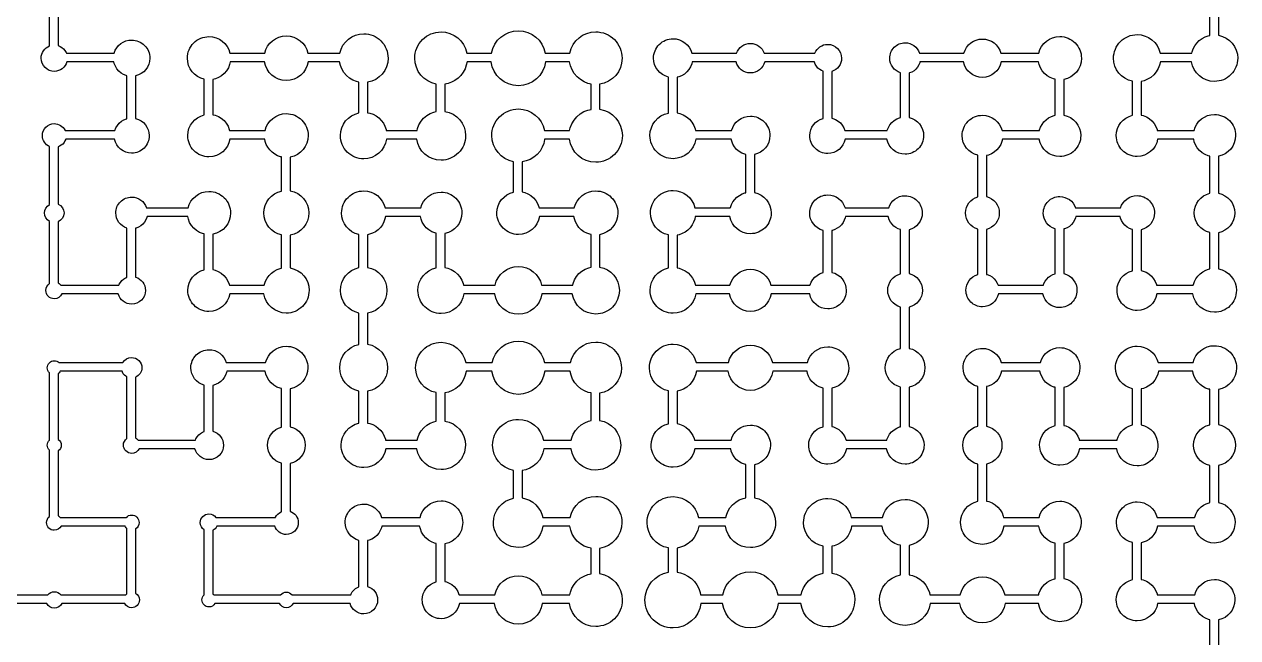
# Model space of a CAD drawing. Extents: x 0.02 to 7.98, y 0.02 to 7.98.
# Drawn here: x 2.015 to 3.976, y 2 to 2.991 of the extents above; entities that cross this region are included whole.
import ezdxf

# ---------------------------------------------------------------- set-up
doc = ezdxf.new("R2010")
doc.units = 0
doc.layers.add('PYDXF', color=18, linetype='CONTINUOUS')

msp = doc.modelspace()

# ---------------------------------------------------------------- linework, layer by layer
at = {"layer": 'PYDXF'}
for points in [[(1.9489, 2.0695), (2.0528, 2.0695, -0.22812), (2.0631, 2.0745, -0.22812), (2.0735, 2.0695), (2.1788, 2.0695), (2.1793, 2.0701), (2.1805, 2.0711), (2.1805, 2.1768), (2.1795, 2.1777), (2.1782, 2.1792), (2.1775, 2.1805), (2.0742, 2.1805, -0.280581), (2.0631, 2.1737, -0.414214), (2.0506, 2.1862, -0.232948), (2.0555, 2.1961), (2.0555, 2.3029, -0.210026), (2.0518, 2.3112, -0.210026), (2.0555, 2.3195), (2.0555, 2.4279, -0.210026), (2.0518, 2.4362, -0.414214), (2.0631, 2.4475, -0.188998), (2.0708, 2.4445), (2.1738, 2.4445, -0.26785), (2.1881, 2.4528, -0.414214), (2.2047, 2.4362, -0.302206), (2.1945, 2.421), (2.1945, 2.3228), (2.1958, 2.322), (2.1975, 2.3206), (2.1985, 2.3195), (2.2913, 2.3195), (2.2921, 2.3216), (2.294, 2.3249), (2.2965, 2.3278), (2.2995, 2.3303), (2.3028, 2.3323), (2.3055, 2.3333), (2.3055, 2.4081, -0.338868), (2.2839, 2.4362, -0.414214), (2.3131, 2.4654, -0.332401), (2.3411, 2.4445), (2.4045, 2.4445, -0.345293), (2.4381, 2.471, -0.414214), (2.4728, 2.4362, -0.36158), (2.4445, 2.4022), (2.4445, 2.3408, -0.353248), (2.4685, 2.3112, -0.353248), (2.4445, 2.2816), (2.4445, 2.2044, -0.318357), (2.4574, 2.1862, -0.414214), (2.4381, 2.1669, -0.328298), (2.4197, 2.1805), (2.3259, 2.1805), (2.3257, 2.1801), (2.3245, 2.1781), (2.323, 2.1763), (2.3213, 2.1748), (2.3195, 2.1738), (2.3195, 2.0705), (2.3197, 2.0704), (2.3208, 2.0695), (2.4288, 2.0695, -0.215122), (2.4381, 2.0738, -0.215122), (2.4475, 2.0695), (2.5422, 2.0695), (2.5429, 2.0712), (2.5447, 2.0744), (2.5471, 2.0772), (2.55, 2.0796), (2.5532, 2.0815), (2.5555, 2.0824), (2.5555, 2.1574, -0.340407), (2.5332, 2.1862, -0.414214), (2.5631, 2.2161, -0.334207), (2.5918, 2.1945), (2.6542, 2.1945, -0.345831), (2.6881, 2.2212, -0.414214), (2.7231, 2.1862, -0.36158), (2.6945, 2.1519), (2.6945, 2.0908), (2.697, 2.0903), (2.7015, 2.0885), (2.7058, 2.0859), (2.7096, 2.0827), (2.7128, 2.0789), (2.7154, 2.0746), (2.7171, 2.0702), (2.7173, 2.0695), (2.775, 2.0695, -0.352973), (2.8131, 2.1003, -0.352973), (2.8512, 2.0695), (2.8961, 2.0695), (2.8971, 2.0739), (2.8996, 2.0802), (2.9032, 2.0862), (2.9078, 2.0916), (2.9132, 2.0962), (2.9192, 2.0998), (2.9255, 2.1023), (2.9305, 2.1034), (2.9305, 2.1448), (2.9257, 2.1459), (2.9195, 2.1483), (2.9136, 2.1519), (2.9082, 2.1564), (2.9037, 2.1617), (2.9002, 2.1676), (2.8977, 2.1738), (2.8963, 2.1801), (2.8963, 2.1805), (2.8529, 2.1805, -0.372877), (2.8131, 2.146, -0.414214), (2.7729, 2.1862, -0.359324), (2.8055, 2.2256), (2.8055, 2.2704, -0.36158), (2.7715, 2.3112, -0.414214), (2.8131, 2.3529, -0.356712), (2.8538, 2.3195), (2.8987, 2.3195), (2.8996, 2.3231), (2.9019, 2.329), (2.9053, 2.3347), (2.9096, 2.3398), (2.9147, 2.3441), (2.9203, 2.3474), (2.9263, 2.3498), (2.9305, 2.3508), (2.9305, 2.3955), (2.9259, 2.3965), (2.9198, 2.399), (2.914, 2.4024), (2.9087, 2.4069), (2.9043, 2.4121), (2.9008, 2.4179), (2.8984, 2.424), (2.897, 2.4302), (2.897, 2.4305), (2.8557, 2.4305, -0.375546), (2.8131, 2.3932, -0.375546), (2.7705, 2.4305), (2.7288, 2.4305), (2.7287, 2.4303), (2.7274, 2.4242), (2.725, 2.4181), (2.7215, 2.4124), (2.7172, 2.4072), (2.712, 2.4028), (2.7062, 2.3994), (2.7002, 2.397), (2.6945, 2.3957), (2.6945, 2.3502, -0.367347), (2.7276, 2.3112, -0.414214), (2.6881, 2.2718, -0.372112), (2.6491, 2.3055), (2.599, 2.3055, -0.368477), (2.5631, 2.2749, -0.414214), (2.5267, 2.3112, -0.353575), (2.5555, 2.3467), (2.5555, 2.3985, -0.357026), (2.5245, 2.4362, -0.357026), (2.5555, 2.474), (2.5555, 2.5245, -0.355484), (2.5255, 2.5612, -0.355484), (2.5555, 2.5979), (2.5555, 2.6514, -0.352436), (2.5274, 2.6862, -0.414214), (2.5631, 2.7219, -0.347222), (2.5978, 2.6945), (2.6555, 2.6945, -0.343258), (2.6881, 2.72, -0.414214), (2.7218, 2.6862, -0.359324), (2.6945, 2.6532), (2.6945, 2.5979), (2.6991, 2.5969), (2.7046, 2.5947), (2.7098, 2.5916), (2.7145, 2.5876), (2.7185, 2.5829), (2.7216, 2.5777), (2.7238, 2.5722), (2.7244, 2.5695), (2.7755, 2.5695, -0.352175), (2.8131, 2.5998, -0.352175), (2.8507, 2.5695), (2.9009, 2.5695), (2.9016, 2.5725), (2.9038, 2.5781), (2.907, 2.5834), (2.9111, 2.5883), (2.9159, 2.5923), (2.9212, 2.5955), (2.9269, 2.5978), (2.9305, 2.5986), (2.9305, 2.6514), (2.9286, 2.6518), (2.9238, 2.6535), (2.9191, 2.656), (2.9148, 2.6592), (2.911, 2.663), (2.9079, 2.6673), (2.9054, 2.6719), (2.9037, 2.6767), (2.9029, 2.6805), (2.8473, 2.6805, -0.366319), (2.8131, 2.6515, -0.414214), (2.7784, 2.6862, -0.350656), (2.8055, 2.72), (2.8055, 2.7691, -0.362805), (2.7702, 2.8112, -0.414214), (2.8131, 2.8542, -0.358423), (2.8551, 2.8195), (2.896, 2.8195), (2.897, 2.8239), (2.8995, 2.8302), (2.9031, 2.8363), (2.9077, 2.8417), (2.9131, 2.8463), (2.9191, 2.8499), (2.9255, 2.8524), (2.9305, 2.8535), (2.9305, 2.8944), (2.9256, 2.8955), (2.9193, 2.898), (2.9134, 2.9016), (2.908, 2.9061), (2.9035, 2.9115), (2.8999, 2.9174), (2.8974, 2.9237), (2.896, 2.9301), (2.8959, 2.9305), (2.8571, 2.9305, -0.376698), (2.8131, 2.8918, -0.376698), (2.7691, 2.9305), (2.7302, 2.9305), (2.729, 2.9249), (2.727, 2.9192), (2.7241, 2.9137), (2.7203, 2.9085), (2.7158, 2.904), (2.7107, 2.9003), (2.7052, 2.8973), (2.6994, 2.8953), (2.6945, 2.8943), (2.6945, 2.8504, -0.367633), (2.7278, 2.8112, -0.414214), (2.6881, 2.7715, -0.372371), (2.6488, 2.8055), (2.6002, 2.8055, -0.369932), (2.5631, 2.7737, -0.414214), (2.5255, 2.8112, -0.355484), (2.5555, 2.8479), (2.5555, 2.8976), (2.5515, 2.8985), (2.5457, 2.9008), (2.5402, 2.9041), (2.5352, 2.9083), (2.531, 2.9133), (2.5277, 2.9188), (2.5254, 2.9246), (2.5241, 2.9305), (2.4736, 2.9305, -0.367971), (2.4381, 2.9003, -0.367971), (2.4027, 2.9305), (2.3475, 2.9305), (2.3464, 2.926), (2.3444, 2.9209), (2.3415, 2.916), (2.3378, 2.9116), (2.3334, 2.9079), (2.3285, 2.9049), (2.3234, 2.9029), (2.3195, 2.902), (2.3195, 2.8449), (2.3232, 2.844), (2.3283, 2.842), (2.333, 2.8392), (2.3374, 2.8355), (2.341, 2.8312), (2.3439, 2.8264), (2.3459, 2.8213), (2.3463, 2.8195), (2.4037, 2.8195, -0.346711), (2.4381, 2.8467, -0.414214), (2.4735, 2.8112, -0.361958), (2.4445, 2.7765), (2.4445, 2.722, -0.363326), (2.4745, 2.6862, -0.363326), (2.4445, 2.6505), (2.4445, 2.5974, -0.363886), (2.4749, 2.5612, -0.414214), (2.4381, 2.5245, -0.368984), (2.4018, 2.5555), (2.3467, 2.5555, -0.365526), (2.3131, 2.5271, -0.414214), (2.279, 2.5612, -0.349608), (2.3055, 2.5944), (2.3055, 2.6523), (2.3029, 2.6529), (2.2977, 2.6549), (2.2929, 2.6579), (2.2885, 2.6616), (2.2847, 2.666), (2.2818, 2.6709), (2.2798, 2.676), (2.2788, 2.6805), (2.213, 2.6805), (2.2126, 2.6787), (2.2111, 2.6749), (2.209, 2.6713), (2.2062, 2.6681), (2.203, 2.6654), (2.1994, 2.6632), (2.1956, 2.6617), (2.1945, 2.6615), (2.1945, 2.5827, -0.331676), (2.2105, 2.5612, -0.414214), (2.1881, 2.5389, -0.339946), (2.1666, 2.5555), (2.0755, 2.5555, -0.291945), (2.0631, 2.5476, -0.414214), (2.0495, 2.5612, -0.249399), (2.0555, 2.5725), (2.0555, 2.6726, -0.271712), (2.0475, 2.6862, -0.271712), (2.0555, 2.6999), (2.0555, 2.7936, -0.299523), (2.0438, 2.8112, -0.414214), (2.0631, 2.8305, -0.289711), (2.0805, 2.8195), (2.161, 2.8195), (2.161, 2.8196), (2.1627, 2.8237), (2.165, 2.8277), (2.1681, 2.8313), (2.1716, 2.8343), (2.1756, 2.8367), (2.1798, 2.8383), (2.1805, 2.8385), (2.1805, 2.9079), (2.1795, 2.9082), (2.1752, 2.9099), (2.171, 2.9123), (2.1673, 2.9155), (2.1642, 2.9192), (2.1618, 2.9233), (2.16, 2.9276), (2.1594, 2.9305), (2.0835, 2.9305, -0.336051), (2.0631, 2.915, -0.414214), (2.0419, 2.9362, -0.310116), (2.0555, 2.956), (2.0555, 3.0376, -0.325591)], [(2.0695, 3.0373), (2.0695, 2.9565), (2.0725, 2.9553), (2.0755, 2.9535), (2.0781, 2.9513), (2.0804, 2.9486), (2.0822, 2.9456), (2.0826, 2.9445), (2.16, 2.9445, -0.332889), (2.1881, 2.9656, -0.414214), (2.2175, 2.9362, -0.351206), (2.1945, 2.9077), (2.1945, 2.8388, -0.348953), (2.2165, 2.8112, -0.414214), (2.1881, 2.7829, -0.355549), (2.1604, 2.8055), (2.0815, 2.8055), (2.0804, 2.8027), (2.0788, 2.8), (2.0768, 2.7976), (2.0743, 2.7955), (2.0716, 2.7939), (2.0695, 2.7931), (2.0695, 2.7005, -0.295615), (2.0788, 2.6862, -0.295615), (2.0695, 2.672), (2.0695, 2.5733), (2.071, 2.5723), (2.0728, 2.5709), (2.0739, 2.5695), (2.1674, 2.5695), (2.168, 2.5711), (2.1699, 2.5742), (2.1723, 2.577), (2.1751, 2.5794), (2.1782, 2.5813), (2.1805, 2.5822), (2.1805, 2.6618, -0.328351), (2.1625, 2.6862, -0.414214), (2.1881, 2.7119, -0.320845), (2.2123, 2.6945), (2.2793, 2.6945, -0.345569), (2.3131, 2.7211, -0.414214), (2.348, 2.6862, -0.36158), (2.3195, 2.652), (2.3195, 2.5947), (2.3232, 2.5939), (2.3282, 2.5919), (2.333, 2.589), (2.3373, 2.5854), (2.3409, 2.5811), (2.3438, 2.5763), (2.3458, 2.5713), (2.3462, 2.5695), (2.4023, 2.5695), (2.4027, 2.571), (2.4044, 2.576), (2.407, 2.5808), (2.4102, 2.5852), (2.4141, 2.5891), (2.4186, 2.5924), (2.4233, 2.5949), (2.4283, 2.5967), (2.4305, 2.5971), (2.4305, 2.6507, -0.353575), (2.4017, 2.6862, -0.353575), (2.4305, 2.7217), (2.4305, 2.7767), (2.4287, 2.7771), (2.4239, 2.7788), (2.4193, 2.7812), (2.415, 2.7844), (2.4113, 2.7881), (2.4081, 2.7924), (2.4057, 2.797), (2.404, 2.8018), (2.4032, 2.8055), (2.3469, 2.8055, -0.365734), (2.3131, 2.7769, -0.414214), (2.2788, 2.8112, -0.34987), (2.3055, 2.8446), (2.3055, 2.9023, -0.350918), (2.2782, 2.9362, -0.414214), (2.3131, 2.9711, -0.345569), (2.3469, 2.9445), (2.4032, 2.9445, -0.347734), (2.4381, 2.9722, -0.347734), (2.4731, 2.9445), (2.5246, 2.9445, -0.353562), (2.5631, 2.9757, -0.414214), (2.6026, 2.9362, -0.367347), (2.5695, 2.8973), (2.5695, 2.8482), (2.5731, 2.8475), (2.5782, 2.8456), (2.5831, 2.8431), (2.5876, 2.8397), (2.5916, 2.8357), (2.5949, 2.8312), (2.5975, 2.8263), (2.5993, 2.8213), (2.5997, 2.8195), (2.6494, 2.8195), (2.6501, 2.8229), (2.6525, 2.8288), (2.6558, 2.8343), (2.66, 2.8393), (2.665, 2.8436), (2.6706, 2.8469), (2.6764, 2.8492), (2.6805, 2.8501), (2.6805, 2.8945, -0.362232), (2.6456, 2.9362, -0.414214), (2.6881, 2.9787, -0.357836), (2.7297, 2.9445), (2.7696, 2.9445, -0.36158), (2.8131, 2.9806, -0.36158), (2.8566, 2.9445), (2.8964, 2.9445, -0.357979), (2.9381, 2.9788, -0.414214), (2.9807, 2.9362, -0.370776), (2.9445, 2.8941), (2.9445, 2.8538, -0.371243), (2.9812, 2.8112, -0.414214), (2.9381, 2.7682, -0.375546), (2.8955, 2.8055), (2.8556, 2.8055), (2.8556, 2.805), (2.8542, 2.7986), (2.8516, 2.7923), (2.8481, 2.7863), (2.8435, 2.7809), (2.8381, 2.7763), (2.8321, 2.7727), (2.8257, 2.7702), (2.8195, 2.7688), (2.8195, 2.7203), (2.8233, 2.7194), (2.8284, 2.7174), (2.8333, 2.7145), (2.8377, 2.7108), (2.8414, 2.7064), (2.8443, 2.7016), (2.8463, 2.6964), (2.8467, 2.6945), (2.9035, 2.6945, -0.347222), (2.9381, 2.7219, -0.414214), (2.9738, 2.6862, -0.362362), (2.9445, 2.6512), (2.9445, 2.5989, -0.365799), (2.9763, 2.5612, -0.414214), (2.9381, 2.523, -0.370724), (2.9003, 2.5555), (2.8513, 2.5555, -0.371152), (2.8131, 2.5226, -0.371152), (2.775, 2.5555), (2.725, 2.5555, -0.369659), (2.6881, 2.5239, -0.414214), (2.6508, 2.5612, -0.355053), (2.6805, 2.5977), (2.6805, 2.6535), (2.6782, 2.654), (2.6732, 2.656), (2.6685, 2.6588), (2.6643, 2.6624), (2.6607, 2.6666), (2.6579, 2.6714), (2.6559, 2.6763), (2.6549, 2.6805), (2.5983, 2.6805), (2.5975, 2.6767), (2.5958, 2.6719), (2.5934, 2.6673), (2.5902, 2.663), (2.5864, 2.6592), (2.5821, 2.656), (2.5774, 2.6535), (2.5726, 2.6518), (2.5695, 2.6512), (2.5695, 2.5982, -0.36494), (2.6007, 2.5612, -0.36494), (2.5695, 2.5243), (2.5695, 2.4743, -0.366267), (2.6017, 2.4362, -0.366267), (2.5695, 2.3982), (2.5695, 2.347), (2.5728, 2.3463), (2.5777, 2.3446), (2.5825, 2.3421), (2.5868, 2.3388), (2.5907, 2.335), (2.5939, 2.3306), (2.5964, 2.3258), (2.5982, 2.3209), (2.5985, 2.3195), (2.6496, 2.3195), (2.6504, 2.3228), (2.6527, 2.3287), (2.656, 2.3342), (2.6602, 2.3392), (2.6652, 2.3434), (2.6707, 2.3467), (2.6765, 2.349), (2.6805, 2.3499), (2.6805, 2.396, -0.36158), (2.6471, 2.4362, -0.414214), (2.6881, 2.4773, -0.355889), (2.7282, 2.4445), (2.771, 2.4445, -0.358567), (2.8131, 2.4793, -0.358567), (2.8552, 2.4445), (2.8975, 2.4445, -0.356556), (2.9381, 2.4778, -0.414214), (2.9797, 2.4362, -0.369672), (2.9445, 2.3952), (2.9445, 2.351, -0.368347), (2.9785, 2.3112, -0.414214), (2.9381, 2.2709, -0.372994), (2.8982, 2.3055), (2.8544, 2.3055), (2.8543, 2.3052), (2.8529, 2.299), (2.8505, 2.2929), (2.847, 2.287), (2.8426, 2.2818), (2.8373, 2.2773), (2.8315, 2.2739), (2.8254, 2.2714), (2.8195, 2.2701), (2.8195, 2.2259), (2.8249, 2.2247), (2.8309, 2.2223), (2.8365, 2.219), (2.8416, 2.2147), (2.8458, 2.2096), (2.8492, 2.204), (2.8516, 2.1981), (2.8524, 2.1945), (2.8968, 2.1945, -0.357509), (2.9381, 2.2285, -0.414214), (2.9804, 2.1862, -0.370412), (2.9445, 2.1445), (2.9445, 2.1037, -0.371126), (2.981, 2.0612, -0.414214), (2.9381, 2.0183, -0.375442), (2.8956, 2.0555), (2.8518, 2.0555, -0.37171), (2.8131, 2.0221, -0.37171), (2.7744, 2.0555), (2.7178, 2.0555, -0.359415), (2.6881, 2.0309, -0.414214), (2.6578, 2.0612, -0.341576), (2.6805, 2.0905), (2.6805, 2.1522), (2.6778, 2.1528), (2.6727, 2.1548), (2.6678, 2.1577), (2.6634, 2.1615), (2.6596, 2.1659), (2.6567, 2.1708), (2.6547, 2.176), (2.6536, 2.1805), (2.5924, 2.1805), (2.5917, 2.1775), (2.5899, 2.1731), (2.5874, 2.1689), (2.5842, 2.1651), (2.5805, 2.1619), (2.5763, 2.1594), (2.5719, 2.1577), (2.5695, 2.1571), (2.5695, 2.0829, -0.332467), (2.5857, 2.0612, -0.414214), (2.5631, 2.0387, -0.340656), (2.5413, 2.0555), (2.4492, 2.0555, -0.280581), (2.4381, 2.0487, -0.280581), (2.427, 2.0555), (2.3228, 2.0555, -0.264867), (2.3131, 2.0499, -0.414214), (2.3018, 2.0612, -0.210026), (2.3055, 2.0695), (2.3055, 2.1745, -0.25379), (2.2991, 2.1862, -0.414214), (2.3131, 2.2002, -0.239162), (2.3244, 2.1945), (2.4207, 2.1945), (2.4208, 2.1948), (2.4224, 2.1975), (2.4245, 2.1999), (2.4269, 2.2019), (2.4296, 2.2036), (2.4305, 2.2039), (2.4305, 2.2819, -0.341576), (2.4078, 2.3112, -0.341576), (2.4305, 2.3405), (2.4305, 2.4025), (2.4279, 2.403), (2.4228, 2.4051), (2.4179, 2.408), (2.4136, 2.4117), (2.4099, 2.4161), (2.407, 2.4209), (2.4049, 2.426), (2.4039, 2.4305), (2.3417, 2.4305), (2.3413, 2.4284), (2.3399, 2.4245), (2.3379, 2.4207), (2.3353, 2.4172), (2.3322, 2.4141), (2.3286, 2.4115), (2.3248, 2.4095), (2.3209, 2.4081), (2.3195, 2.4078), (2.3195, 2.3337, -0.335393), (2.3365, 2.3112, -0.414214), (2.3131, 2.2878, -0.343285), (2.2905, 2.3055), (2.2001, 2.3055, -0.288593), (2.1881, 2.298, -0.414214), (2.1748, 2.3112, -0.244691), (2.1805, 2.3221), (2.1805, 2.4216), (2.1785, 2.4228), (2.1764, 2.4245), (2.1746, 2.4266), (2.1732, 2.4289), (2.1726, 2.4305), (2.0728, 2.4305), (2.0723, 2.4297), (2.0711, 2.4283), (2.0697, 2.427), (2.0695, 2.4269), (2.0695, 2.3205, -0.247031), (2.0744, 2.3112, -0.247031), (2.0695, 2.3019), (2.0695, 2.197), (2.0704, 2.1964), (2.072, 2.1951), (2.0725, 2.1945), (2.1793, 2.1945, -0.207705), (2.1881, 2.1984, -0.414214), (2.2002, 2.1862, -0.259168), (2.1945, 2.176), (2.1945, 2.072, -0.264388), (2.2006, 2.0612, -0.414214), (2.1881, 2.0487, -0.280581), (2.177, 2.0555), (2.0751, 2.0555, -0.288593), (2.0631, 2.048, -0.288593), (2.0511, 2.0555), (1.9505, 2.0555, -0.291945)], [(3.9305, 1.9653), (3.9305, 2.0292), (3.9284, 2.0297), (3.9236, 2.0316), (3.9189, 2.0344), (3.9148, 2.0379), (3.9113, 2.0421), (3.9085, 2.0467), (3.9066, 2.0515), (3.9057, 2.0555), (3.8463, 2.0555, -0.364901), (3.8131, 2.0275, -0.414214), (3.7794, 2.0612, -0.348782), (3.8055, 2.094), (3.8055, 2.1538, -0.348219), (3.7797, 2.1862, -0.414214), (3.8131, 2.2197, -0.342641), (3.8454, 2.1945), (3.9061, 2.1945), (3.9062, 2.1951), (3.9078, 2.1995), (3.91, 2.2039), (3.913, 2.2078), (3.9165, 2.2114), (3.9205, 2.2143), (3.9248, 2.2166), (3.9293, 2.2182), (3.9305, 2.2184), (3.9305, 2.2783, -0.34911), (3.9042, 2.3112, -0.34911), (3.9305, 2.3442), (3.9305, 2.4014), (3.9286, 2.4018), (3.9238, 2.4035), (3.9191, 2.406), (3.9148, 2.4092), (3.911, 2.413), (3.9079, 2.4173), (3.9054, 2.4219), (3.9037, 2.4267), (3.9029, 2.4305), (3.8475, 2.4305), (3.8464, 2.426), (3.8444, 2.4209), (3.8415, 2.416), (3.8378, 2.4116), (3.8334, 2.4079), (3.8285, 2.4049), (3.8234, 2.4029), (3.8195, 2.402), (3.8195, 2.3441, -0.359102), (3.8467, 2.3112, -0.414214), (3.8131, 2.2777, -0.364667), (3.7801, 2.3055), (3.7201, 2.3055, -0.363104), (3.6881, 2.2787, -0.414214), (3.6556, 2.3112, -0.346409), (3.6805, 2.3428), (3.6805, 2.4047), (3.6786, 2.4051), (3.6738, 2.407), (3.6692, 2.4098), (3.6651, 2.4132), (3.6616, 2.4173), (3.6589, 2.4219), (3.657, 2.4267), (3.6561, 2.4305), (3.5938, 2.4305), (3.593, 2.427), (3.5912, 2.4224), (3.5886, 2.418), (3.5853, 2.4141), (3.5813, 2.4108), (3.5769, 2.4081), (3.5723, 2.4063), (3.5695, 2.4057), (3.5695, 2.3421, -0.35568), (3.5947, 2.3112, -0.35568), (3.5695, 2.2804), (3.5695, 2.2209), (3.5735, 2.22), (3.5787, 2.2179), (3.5836, 2.215), (3.5881, 2.2112), (3.5918, 2.2067), (3.5948, 2.2018), (3.5968, 2.1966), (3.5973, 2.1945), (3.6548, 2.1945, -0.344729), (3.6881, 2.2207, -0.414214), (3.7226, 2.1862, -0.36158), (3.6945, 2.1525), (3.6945, 2.0957, -0.36158), (3.7233, 2.0612, -0.414214), (3.6881, 2.0261, -0.366905), (3.6535, 2.0555), (3.5997, 2.0555, -0.369309), (3.5631, 2.0242, -0.369309), (3.5266, 2.0555), (3.4789, 2.0555, -0.373823), (3.4381, 2.0201, -0.414214), (3.3969, 2.0612, -0.36158), (3.4305, 2.1016), (3.4305, 2.1497), (3.4271, 2.1504), (3.4216, 2.1526), (3.4164, 2.1558), (3.4116, 2.1598), (3.4076, 2.1645), (3.4045, 2.1697), (3.4023, 2.1752), (3.4011, 2.1805), (3.3516, 2.1805), (3.3507, 2.1758), (3.3488, 2.1706), (3.3461, 2.1655), (3.3427, 2.1608), (3.3385, 2.1567), (3.3338, 2.1532), (3.3288, 2.1505), (3.3235, 2.1487), (3.3195, 2.1479), (3.3195, 2.1045, -0.371905), (3.3568, 2.0612, -0.414214), (3.3131, 2.0175, -0.376141), (3.2698, 2.0555), (3.2331, 2.0555, -0.3775), (3.1881, 2.0159, -0.377538), (3.1431, 2.0555), (3.1081, 2.0555, -0.3775), (3.0631, 2.0159, -0.414214), (3.0177, 2.0612, -0.365552), (3.0555, 2.1059), (3.0555, 2.1451, -0.36158), (3.0212, 2.1862, -0.414214), (3.0631, 2.2281, -0.357039), (3.1041, 2.1945), (3.1485, 2.1945), (3.1493, 2.1982), (3.1517, 2.2041), (3.1551, 2.2098), (3.1594, 2.2149), (3.1645, 2.2193), (3.1702, 2.2227), (3.1762, 2.225), (3.1805, 2.226), (3.1805, 2.2798), (3.1786, 2.2803), (3.1738, 2.2822), (3.1693, 2.2849), (3.1652, 2.2883), (3.1618, 2.2924), (3.1591, 2.2969), (3.1572, 2.3017), (3.1563, 2.3055), (3.0982, 2.3055, -0.367464), (3.0631, 2.2757, -0.414214), (3.0276, 2.3112, -0.352149), (3.0555, 2.3459), (3.0555, 2.3989, -0.356464), (3.0249, 2.4362, -0.414214), (3.0631, 2.4745, -0.351559), (3.1003, 2.4445), (3.1526, 2.4445, -0.348704), (3.1881, 2.4728, -0.348704), (3.2236, 2.4445), (3.2803, 2.4445, -0.343652), (3.3131, 2.4701, -0.414214), (3.347, 2.4362, -0.359571), (3.3195, 2.4031), (3.3195, 2.3413), (3.3222, 2.3407), (3.3267, 2.3389), (3.331, 2.3363), (3.3349, 2.333), (3.3382, 2.3292), (3.3408, 2.3248), (3.3426, 2.3203), (3.3428, 2.3195), (3.4086, 2.3195), (3.4088, 2.3203), (3.4106, 2.3248), (3.4131, 2.3291), (3.4164, 2.3329), (3.4203, 2.3362), (3.4246, 2.3388), (3.4291, 2.3406), (3.4305, 2.3409), (3.4305, 2.4051, -0.345543), (3.406, 2.4362, -0.345543), (3.4305, 2.4674), (3.4305, 2.5343, -0.335551), (3.4101, 2.5612, -0.335551), (3.4305, 2.5881), (3.4305, 2.6595), (3.4269, 2.6607), (3.4233, 2.6627), (3.42, 2.6651), (3.417, 2.6681), (3.4145, 2.6714), (3.4126, 2.6751), (3.4113, 2.6788), (3.4109, 2.6805), (3.3417, 2.6805), (3.3413, 2.6784), (3.3399, 2.6745), (3.3379, 2.6707), (3.3353, 2.6672), (3.3322, 2.6641), (3.3286, 2.6615), (3.3248, 2.6595), (3.3209, 2.6581), (3.3195, 2.6578), (3.3195, 2.5903, -0.352253), (3.343, 2.5612, -0.414214), (3.3131, 2.5314, -0.358527), (3.2839, 2.5555), (3.2217, 2.5555, -0.365526), (3.1881, 2.5271, -0.365526), (3.1545, 2.5555), (3.0997, 2.5555, -0.369309), (3.0631, 2.5242, -0.414214), (3.0261, 2.5612, -0.35466), (3.0555, 2.5974), (3.0555, 2.6507, -0.353575), (3.0267, 2.6862, -0.414214), (3.0631, 2.7226, -0.348468), (3.0985, 2.6945), (3.1556, 2.6945), (3.1558, 2.6952), (3.1574, 2.6997), (3.1597, 2.7041), (3.1627, 2.7081), (3.1662, 2.7117), (3.1703, 2.7147), (3.1746, 2.717), (3.1792, 2.7186), (3.1805, 2.7189), (3.1805, 2.7808), (3.1789, 2.7812), (3.1742, 2.783), (3.1698, 2.7856), (3.1659, 2.789), (3.1625, 2.793), (3.1599, 2.7974), (3.158, 2.802), (3.1572, 2.8055), (3.1, 2.8055, -0.369659), (3.0631, 2.7739, -0.414214), (3.0258, 2.8112, -0.355053), (3.0555, 2.8477), (3.0555, 2.9058, -0.344125), (3.0316, 2.9362, -0.414214), (3.0631, 2.9677, -0.338223), (3.0934, 2.9445), (3.1658, 2.9445, -0.313695), (3.1881, 2.9601, -0.313695), (3.2104, 2.9445), (3.2924, 2.9445, -0.307649), (3.3131, 2.9586, -0.414214), (3.3355, 2.9362, -0.331676), (3.3195, 2.9148), (3.3195, 2.8393), (3.3216, 2.8388), (3.3259, 2.8371), (3.3299, 2.8347), (3.3335, 2.8317), (3.3366, 2.828), (3.339, 2.824), (3.3407, 2.8197), (3.3408, 2.8195), (3.4093, 2.8195), (3.4094, 2.8201), (3.4112, 2.8245), (3.4137, 2.8287), (3.4169, 2.8325), (3.4207, 2.8357), (3.4249, 2.8382), (3.4293, 2.8399), (3.4305, 2.8402), (3.4305, 2.9126, -0.325591), (3.4133, 2.9362, -0.414214), (3.4381, 2.9611, -0.317854), (3.4615, 2.9445), (3.5333, 2.9445, -0.337078), (3.5631, 2.9672, -0.337078), (3.5929, 2.9445), (3.6542, 2.9445, -0.345831), (3.6881, 2.9712, -0.414214), (3.7231, 2.9362, -0.36158), (3.6945, 2.9019), (3.6945, 2.8444, -0.359571), (3.722, 2.8112, -0.414214), (3.6881, 2.7774, -0.365097), (3.6548, 2.8055), (3.5954, 2.8055), (3.5945, 2.8016), (3.5926, 2.7967), (3.5898, 2.7922), (3.5863, 2.788), (3.5822, 2.7845), (3.5776, 2.7818), (3.5728, 2.7798), (3.5695, 2.7791), (3.5695, 2.7127, -0.346435), (3.5904, 2.6862, -0.346435), (3.5695, 2.6598), (3.5695, 2.587), (3.5709, 2.5866), (3.5748, 2.5851), (3.5786, 2.5829), (3.5819, 2.58), (3.5847, 2.5767), (3.587, 2.573), (3.5883, 2.5695), (3.6616, 2.5695), (3.6626, 2.5724), (3.6645, 2.576), (3.667, 2.5794), (3.67, 2.5823), (3.6733, 2.5848), (3.6769, 2.5867), (3.6805, 2.588), (3.6805, 2.6608, -0.331373), (3.6615, 2.6862, -0.414214), (3.6881, 2.7128, -0.32423), (3.7133, 2.6945), (3.7864, 2.6945, -0.328971), (3.8131, 2.7142, -0.414214), (3.8411, 2.6862, -0.348192), (3.8195, 2.6591), (3.8195, 2.5931), (3.8227, 2.5923), (3.8275, 2.5904), (3.832, 2.5877), (3.8361, 2.5842), (3.8396, 2.5801), (3.8423, 2.5756), (3.8442, 2.5708), (3.8445, 2.5695), (3.9037, 2.5695), (3.904, 2.5707), (3.9057, 2.5755), (3.9081, 2.5801), (3.9113, 2.5843), (3.915, 2.5881), (3.9193, 2.5912), (3.9239, 2.5937), (3.9287, 2.5954), (3.9305, 2.5958), (3.9305, 2.6545, -0.346802), (3.9054, 2.6862, -0.346802), (3.9305, 2.718), (3.9305, 2.778), (3.9281, 2.7786), (3.923, 2.7806), (3.9183, 2.7834), (3.914, 2.7871), (3.9103, 2.7914), (3.9075, 2.7962), (3.9055, 2.8012), (3.9045, 2.8055), (3.8463, 2.8055, -0.364901), (3.8131, 2.7775, -0.414214), (3.7794, 2.8112, -0.348782), (3.8055, 2.844), (3.8055, 2.899, -0.356268), (3.775, 2.9362, -0.414214), (3.8131, 2.9743, -0.35135), (3.8502, 2.9445), (3.9015, 2.9445), (3.9019, 2.9463), (3.9037, 2.9513), (3.9063, 2.9562), (3.9096, 2.9607), (3.9136, 2.9647), (3.9181, 2.9681), (3.923, 2.9706), (3.9281, 2.9725), (3.9305, 2.9729), (3.9305, 3.0192, -0.362648)], [(3.9445, 3.0189), (3.9445, 2.9732, -0.36494), (3.9757, 2.9362, -0.414214), (3.9381, 2.8987, -0.369932), (3.901, 2.9305), (3.8508, 2.9305), (3.8495, 2.925), (3.8473, 2.9194), (3.8441, 2.9141), (3.84, 2.9093), (3.8353, 2.9052), (3.8299, 2.9021), (3.8243, 2.8998), (3.8195, 2.8987), (3.8195, 2.8443), (3.823, 2.8435), (3.828, 2.8415), (3.8327, 2.8387), (3.837, 2.8351), (3.8406, 2.8308), (3.8434, 2.8261), (3.8453, 2.8211), (3.8457, 2.8195), (3.9051, 2.8195, -0.344151), (3.9381, 2.8454, -0.414214), (3.9723, 2.8112, -0.360015), (3.9445, 2.7778), (3.9445, 2.7182, -0.3576), (3.9708, 2.6862, -0.3576), (3.9445, 2.6543), (3.9445, 2.596, -0.361958), (3.9735, 2.5612, -0.414214), (3.9381, 2.5258, -0.367256), (3.9032, 2.5555), (3.8451, 2.5555, -0.363104), (3.8131, 2.5287, -0.414214), (3.7806, 2.5612, -0.346409), (3.8055, 2.5928), (3.8055, 2.6593), (3.8049, 2.6595), (3.8008, 2.6611), (3.7968, 2.6634), (3.7933, 2.6664), (3.7903, 2.67), (3.788, 2.6739), (3.7863, 2.678), (3.7858, 2.6805), (3.714, 2.6805), (3.7135, 2.6784), (3.712, 2.6745), (3.7097, 2.6708), (3.7069, 2.6675), (3.7036, 2.6646), (3.6998, 2.6624), (3.6959, 2.6608), (3.6945, 2.6605), (3.6945, 2.5883, -0.347799), (3.7159, 2.5612, -0.414214), (3.6881, 2.5334, -0.354477), (3.6609, 2.5555), (3.589, 2.5555, -0.351625), (3.5631, 2.5347, -0.414214), (3.5365, 2.5612, -0.331373), (3.5555, 2.5867), (3.5555, 2.6601, -0.333548), (3.5358, 2.6862, -0.333548), (3.5555, 2.7124), (3.5555, 2.7794, -0.347038), (3.5303, 2.8112, -0.414214), (3.5631, 2.8441, -0.341366), (3.5948, 2.8195), (3.6553, 2.8195), (3.6555, 2.8203), (3.6571, 2.8248), (3.6594, 2.8292), (3.6624, 2.8333), (3.666, 2.8369), (3.6701, 2.8399), (3.6745, 2.8423), (3.6791, 2.8439), (3.6805, 2.8442), (3.6805, 2.9022), (3.6778, 2.9028), (3.6727, 2.9048), (3.6678, 2.9077), (3.6634, 2.9115), (3.6596, 2.9159), (3.6567, 2.9208), (3.6547, 2.926), (3.6536, 2.9305), (3.5935, 2.9305, -0.36158), (3.5631, 2.9052, -0.36158), (3.5327, 2.9305), (3.4622, 2.9305), (3.4619, 2.9289), (3.4604, 2.9253), (3.4583, 2.9218), (3.4557, 2.9187), (3.4526, 2.916), (3.4491, 2.9139), (3.4454, 2.9125), (3.4445, 2.9123), (3.4445, 2.8405, -0.352594), (3.4681, 2.8112, -0.414214), (3.4381, 2.7812, -0.358828), (3.4087, 2.8055), (3.3413, 2.8055, -0.356595), (3.3131, 2.7824, -0.414214), (3.2842, 2.8112, -0.337868), (3.3055, 2.839), (3.3055, 2.9153), (3.3032, 2.9162), (3.3001, 2.918), (3.2973, 2.9204), (3.2949, 2.9232), (3.293, 2.9264), (3.2917, 2.9297), (3.2916, 2.9305), (3.2112, 2.9305, -0.344519), (3.1881, 2.9124, -0.344519), (3.165, 2.9305), (3.094, 2.9305), (3.0932, 2.927), (3.0914, 2.9224), (3.0887, 2.918), (3.0854, 2.914), (3.0814, 2.9106), (3.077, 2.908), (3.0724, 2.9062), (3.0695, 2.9055), (3.0695, 2.8479), (3.0741, 2.8469), (3.0796, 2.8447), (3.0848, 2.8416), (3.0895, 2.8376), (3.0935, 2.8329), (3.0966, 2.8277), (3.0988, 2.8222), (3.0994, 2.8195), (3.1578, 2.8195, -0.338223), (3.1881, 2.8427, -0.414214), (3.2196, 2.8112, -0.355392), (3.1945, 2.7805), (3.1945, 2.7191, -0.359102), (3.2217, 2.6862, -0.414214), (3.1881, 2.6527, -0.364667), (3.1551, 2.6805), (3.099, 2.6805), (3.0982, 2.6765), (3.0964, 2.6716), (3.0939, 2.6669), (3.0907, 2.6625), (3.0868, 2.6587), (3.0825, 2.6554), (3.0777, 2.6529), (3.0728, 2.6512), (3.0695, 2.6505), (3.0695, 2.5977), (3.073, 2.5969), (3.078, 2.5952), (3.0828, 2.5926), (3.0873, 2.5893), (3.0912, 2.5854), (3.0945, 2.5809), (3.097, 2.5761), (3.0988, 2.5711), (3.0992, 2.5695), (3.1551, 2.5695, -0.344151), (3.1881, 2.5954, -0.344151), (3.2212, 2.5695), (3.2844, 2.5695), (3.2846, 2.57), (3.2863, 2.5744), (3.2888, 2.5786), (3.292, 2.5824), (3.2958, 2.5855), (3.2999, 2.588), (3.3043, 2.5898), (3.3055, 2.5901), (3.3055, 2.6581, -0.338868), (3.2839, 2.6862, -0.414214), (3.3131, 2.7154, -0.332401), (3.3411, 2.6945), (3.4116, 2.6945, -0.328285), (3.4381, 2.7141, -0.414214), (3.4659, 2.6862, -0.347799), (3.4445, 2.6592), (3.4445, 2.5884, -0.348192), (3.4661, 2.5612, -0.348192), (3.4445, 2.5341), (3.4445, 2.4676, -0.356542), (3.4702, 2.4362, -0.356542), (3.4445, 2.4049), (3.4445, 2.3412, -0.353876), (3.4688, 2.3112, -0.414214), (3.4381, 2.2806, -0.359989), (3.4081, 2.3055), (3.3433, 2.3055, -0.36158), (3.3131, 2.2804, -0.414214), (3.2823, 2.3112, -0.342707), (3.3055, 2.341), (3.3055, 2.4033), (3.3041, 2.4036), (3.2995, 2.4052), (3.2951, 2.4076), (3.291, 2.4106), (3.2874, 2.4142), (3.2844, 2.4182), (3.2821, 2.4226), (3.2805, 2.4272), (3.2798, 2.4305), (3.2241, 2.4305, -0.368659), (3.1881, 2.3997, -0.368659), (3.1521, 2.4305), (3.1009, 2.4305), (3.0996, 2.425), (3.0974, 2.4194), (3.0942, 2.414), (3.0901, 2.4092), (3.0853, 2.4051), (3.08, 2.4019), (3.0743, 2.3997), (3.0695, 2.3986), (3.0695, 2.3461), (3.0736, 2.3452), (3.0788, 2.3432), (3.0838, 2.3402), (3.0883, 2.3364), (3.0921, 2.3319), (3.095, 2.3269), (3.0971, 2.3217), (3.0976, 2.3195), (3.1569, 2.3195, -0.340367), (3.1881, 2.3436, -0.414214), (3.2205, 2.3112, -0.357065), (3.1945, 2.2796), (3.1945, 2.2263, -0.36862), (3.2287, 2.1862, -0.414214), (3.1881, 2.1457, -0.37324), (3.1479, 2.1805), (3.1046, 2.1805), (3.1046, 2.1802), (3.1032, 2.1739), (3.1007, 2.1678), (3.0972, 2.1619), (3.0927, 2.1566), (3.0875, 2.1521), (3.0816, 2.1486), (3.0754, 2.1462), (3.0695, 2.1449), (3.0695, 2.1061), (3.0752, 2.105), (3.0813, 2.1028), (3.0872, 2.0997), (3.0927, 2.0956), (3.0975, 2.0908), (3.1015, 2.0854), (3.1047, 2.0795), (3.1068, 2.0733), (3.1076, 2.0695), (3.1436, 2.0695, -0.36158), (3.1881, 2.1066, -0.36158), (3.2326, 2.0695), (3.2703, 2.0695), (3.2713, 2.0741), (3.2739, 2.0805), (3.2775, 2.0866), (3.2822, 2.0922), (3.2877, 2.0968), (3.2938, 2.1005), (3.3003, 2.103), (3.3055, 2.1042), (3.3055, 2.1481, -0.3576), (3.2741, 2.1862, -0.414214), (3.3131, 2.2252, -0.352816), (3.3511, 2.1945), (3.4017, 2.1945, -0.350263), (3.4381, 2.2237, -0.414214), (3.4756, 2.1862, -0.364784), (3.4445, 2.1494), (3.4445, 2.1019), (3.4502, 2.1006), (3.4563, 2.0982), (3.462, 2.0948), (3.4672, 2.0904), (3.4716, 2.0852), (3.4751, 2.0794), (3.4775, 2.0733), (3.4783, 2.0695), (3.5271, 2.0695, -0.349634), (3.5631, 2.0983, -0.349634), (3.5992, 2.0695), (3.6541, 2.0695), (3.6545, 2.0716), (3.6566, 2.0767), (3.6595, 2.0817), (3.6633, 2.0861), (3.6677, 2.0898), (3.6726, 2.0928), (3.6778, 2.0948), (3.6805, 2.0954), (3.6805, 2.1528), (3.678, 2.1533), (3.6729, 2.1553), (3.6681, 2.1582), (3.6638, 2.1619), (3.6601, 2.1662), (3.6572, 2.171), (3.6552, 2.1761), (3.6542, 2.1805), (3.5979, 2.1805, -0.367087), (3.5631, 2.151, -0.414214), (3.5278, 2.1862, -0.351664), (3.5555, 2.2206), (3.5555, 2.2806, -0.344466), (3.5315, 2.3112, -0.344466), (3.5555, 2.3418), (3.5555, 2.406, -0.343784), (3.5318, 2.4362, -0.414214), (3.5631, 2.4675, -0.337855), (3.5933, 2.4445), (3.6567, 2.4445, -0.340709), (3.6881, 2.4688, -0.414214), (3.7207, 2.4362, -0.357326), (3.6945, 2.4044), (3.6945, 2.3431), (3.6977, 2.3423), (3.7025, 2.3404), (3.707, 2.3377), (3.7111, 2.3342), (3.7146, 2.3301), (3.7173, 2.3256), (3.7192, 2.3208), (3.7195, 2.3195), (3.7806, 2.3195), (3.7808, 2.3202), (3.7824, 2.3247), (3.7847, 2.3291), (3.7877, 2.3331), (3.7912, 2.3367), (3.7953, 2.3397), (3.7996, 2.342), (3.8042, 2.3436), (3.8055, 2.3439), (3.8055, 2.4023, -0.350918), (3.7782, 2.4362, -0.414214), (3.8131, 2.4711, -0.345569), (3.8469, 2.4445), (3.9035, 2.4445, -0.347222), (3.9381, 2.4719, -0.414214), (3.9738, 2.4362, -0.362362), (3.9445, 2.4012), (3.9445, 2.3444, -0.359571), (3.972, 2.3112, -0.359571), (3.9445, 2.2781), (3.9445, 2.2187, -0.358371), (3.9713, 2.1862, -0.414214), (3.9381, 2.1531, -0.364016), (3.9055, 2.1805), (3.846, 2.1805), (3.8451, 2.1764), (3.8431, 2.1715), (3.8403, 2.1668), (3.8368, 2.1626), (3.8325, 2.159), (3.8279, 2.1562), (3.8229, 2.1543), (3.8195, 2.1535), (3.8195, 2.0943), (3.823, 2.0935), (3.828, 2.0915), (3.8327, 2.0887), (3.837, 2.0851), (3.8406, 2.0808), (3.8434, 2.0761), (3.8453, 2.0711), (3.8457, 2.0695), (3.9063, 2.0695, -0.341695), (3.9381, 2.0942, -0.414214), (3.9711, 2.0612, -0.35811), (3.9445, 2.029), (3.9445, 1.9655, -0.352594)]]:
    msp.add_lwpolyline(points, format="xyb", dxfattribs=at)

doc.saveas('drawing.dxf')
